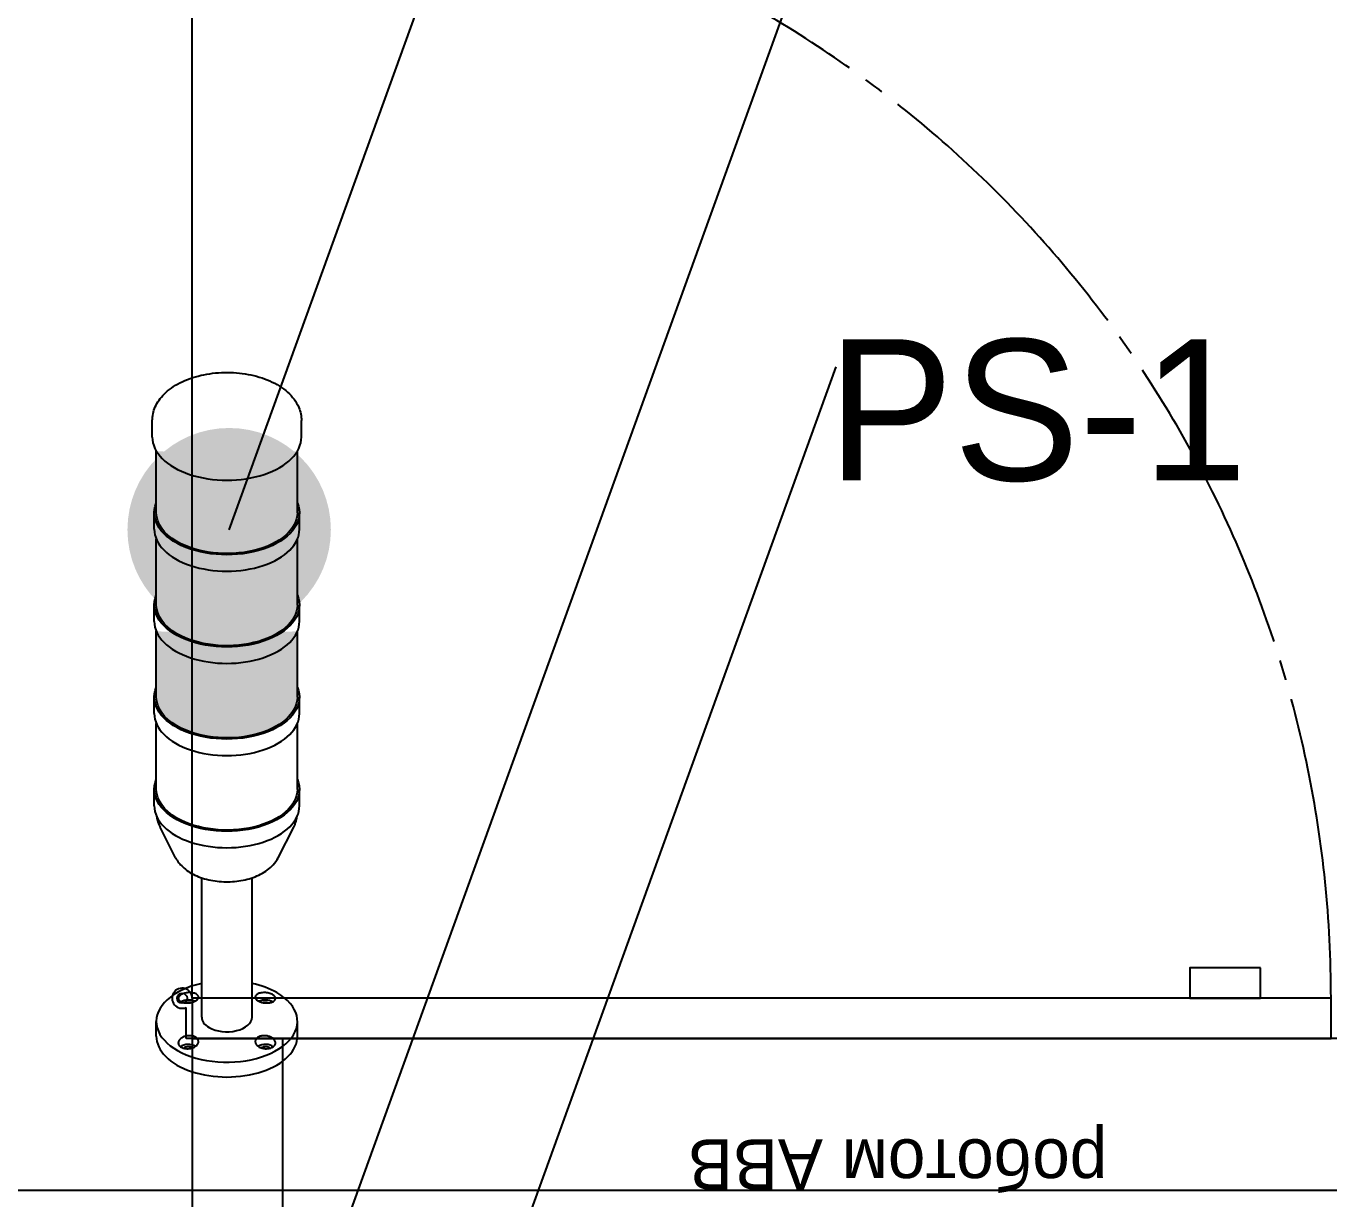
# Model space of a CAD drawing. Header units: millimetres. Extents: x -383313 to -161684, y -117025 to 99224.
# Drawn here: x -330943 to -330297, y 34112 to 34694 of the extents above; entities that cross this region are included whole.
import ezdxf
from ezdxf.enums import TextEntityAlignment as Align

# ---------------------------------------------------------------- set-up
doc = ezdxf.new("R2010")
doc.units = ezdxf.units.MM
doc.header["$MEASUREMENT"] = 0
doc.linetypes.add('ESKD_shtrihpunktir', pattern=[18, 15, -1, 1, -1])
doc.layers.get('Defpoints').update_dxf_attribs({"color": 31})
for name, color, linetype in [('001__КОНСТРУКТИВ__размеры внутр.', 7, 'Continuous'), ('PV-2BB', 7, 'Continuous'), ('Робот', 30, 'Continuous')]:
    doc.layers.add(name, color=color, linetype=linetype)
doc.styles.add('PSTUDIO', font='arial.ttf')
doc.dimstyles.new('PS_TICK', dxfattribs={"dimscale": 100, "dimtxt": 2.5, "dimasz": 1, "dimexe": 2, "dimexo": 2, "dimgap": 1, "dimtad": 1, "dimdec": 0, "dimzin": 0, "dimdsep": 46, "dimtxsty": 'PSTUDIO', "dimblk": 'ARCHTICK', "dimcen": 2, "dimdle": 1.5, "dimse1": 1, "dimse2": 1, "dimadec": 0, "dimazin": 0, "dimtfac": 1, "dimtdec": 0, "dimtix": 1, "dimtmove": 1, "dimatfit": 3, "dimldrblk": 'ARCHTICK', "dimfxl": 1, "dimtolj": 1, "dimtzin": 0, "dimarcsym": 0})

# ---------------------------------------------------------------- blocks, each defined once
blk = doc.blocks.new('oijrgoirg')
h = blk.add_hatch(color=256)
h.dxf.hatch_style = 1
h.paths.add_polyline_path([(-222100.67, 23328.36, 1), (-221999.75, 23328.36, 1)])
blk.add_line((-222050.21, 23328.36), (-221769.16, 24106.01))
blk = doc.blocks.new('Шкаф управления роботом ABB')
at = {"layer": 'Робот'}
for p, q in [((305, -230), (305, -630)), ((350, -630), (353, -630)), ((353, -630), (353, -645.42)), ((350, -650), (350, -1215))]:
    blk.add_line(p, q, dxfattribs=at)
for points in [[(-350, -630), (350, -630), (350, -230), (-350, -230)], [(-215, -650), (350, -650), (350, -630), (-215, -630)], [(-180, -665), (-145, -665), (-145, -650), (-180, -650)]]:
    blk.add_lwpolyline(points, close=True, dxfattribs=at)
blk.add_circle((355, -650), 2.5, dxfattribs=at)
blk.add_arc((355, -650), 5, 180, 113.57818, dxfattribs=at)
at = {"layer": 'Робот', "linetype": 'ESKD_shtrihpunktir', "ltscale": 10}
blk.add_arc((350, -650), 565, 180, 270, dxfattribs=at)
at = {"layer": 'Робот'}
blk.add_text('роботом ABB', height=25, dxfattribs=at).set_placement((0, -580), align=Align.CENTER)
blk = doc.blocks.new('Робот ABB IRB660_3.15 (сверху)')
at = {"layer": 'Робот'}
blk.add_circle((0, 0), 3150, dxfattribs=at)
blk = doc.blocks.new('_ArchTick')
at = {"color": 0, "linetype": 'ByBlock', "const_width": 0.15}
blk.add_lwpolyline([(-0.5, -0.5), (0.5, 0.5)], dxfattribs=at)
blk = doc.blocks.new('*D239')
at = {"layer": '001__КОНСТРУКТИВ__размеры внутр.', "color": 0, "lineweight": -2, "ltscale": 100, "transparency": 16777216}
for p, q in [((-331130.14, 34066.4), (-331130.14, 34936.09)), ((-329729.13, 34886.09), (-331330.14, 34886.09)), ((-329892.82, 34116.4), (-331330.14, 34116.4))]:
    blk.add_line(p, q, dxfattribs=at)
at = {"layer": 'Defpoints', "color": 0, "ltscale": 100, "transparency": 16777216}
for p in [(-331130.14, 34886.09), (-329729.13, 34886.09), (-329892.82, 34116.4)]:
    blk.add_point(p, dxfattribs=at)
at = {"layer": '001__КОНСТРУКТИВ__размеры внутр.', "color": 0, "lineweight": -2, "ltscale": 100, "transparency": 16777216, "xscale": 100, "yscale": 100, "zscale": 100}
for p, rotation in [((-331130.14, 34886.09), 90), ((-331130.14, 34116.4), 270)]:
    blk.add_blockref('_ArchTick', p, dxfattribs=dict(at, rotation=rotation))
at = {"layer": '001__КОНСТРУКТИВ__размеры внутр.', "color": 0, "ltscale": 100, "transparency": 16777216, "insert": (-331201.2, 34501.25), "char_height": 100, "attachment_point": 5, "rotation": 90, "style": 'PSTUDIO'}
blk.add_mtext('\\A1;770', dxfattribs=at)
blk = doc.blocks.new('A$Cc3ea1a44')
h = blk.add_hatch(color=3)
h.dxf.hatch_style = 1
edge = h.paths.add_edge_path()
edge.add_ellipse((0, 279.85), major_axis=(35, 0), ratio=0.57735, start_angle=225, end_angle=360)
edge.add_line((35, 279.85), (35, 310.48))
edge.add_ellipse((0, 317.41), major_axis=(-37, 0), ratio=0.57735, start_angle=18.92464, end_angle=161.07536, ccw=False)
edge.add_line((-35, 310.48), (-35, 279.85))
edge.add_ellipse((0, 279.85), major_axis=(-35, 0), ratio=0.57735, start_angle=360, end_angle=405)
h = blk.add_hatch(color=2)
h.dxf.hatch_style = 1
edge = h.paths.add_edge_path()
edge.add_ellipse((0, 234.13), major_axis=(35, 0), ratio=0.57735, start_angle=225, end_angle=360)
edge.add_line((35, 234.13), (35, 266.82))
edge.add_ellipse((0, 271.69), major_axis=(-36, 0), ratio=0.57735, start_angle=13.5362, end_angle=166.4638, ccw=False)
edge.add_line((-35, 266.82), (-35, 234.13))
edge.add_ellipse((0, 234.13), major_axis=(-35, 0), ratio=0.57735, start_angle=360, end_angle=405)
h = blk.add_hatch(color=1)
h.dxf.hatch_style = 1
edge = h.paths.add_edge_path()
edge.add_ellipse((0, 225.96), major_axis=(-36, 0), ratio=0.57735, start_angle=13.5362, end_angle=166.4638, ccw=False)
edge.add_line((-35, 221.1), (-35, 188.41))
edge.add_ellipse((0, 188.41), major_axis=(-35, 0), ratio=0.57735, start_angle=360, end_angle=405)
edge.add_ellipse((0, 188.41), major_axis=(35, 0), ratio=0.57735, start_angle=225, end_angle=360)
edge.add_line((35, 188.41), (35, 221.1))
at = {"layer": 'PV-2BB', "extrusion": (0, 0.816497, 0.57735)}
for p, q in [((-37, 317.41), (-37, 325.58)), ((37, 317.41), (37, 325.58)), ((-35, 279.85), (-35, 310.48)), ((35, 279.85), (35, 310.48)), ((-36, 271.69), (-36, 279.85)), ((36, 271.69), (36, 279.85)), ((-35, 234.13), (-35, 266.82)), ((35, 234.13), (35, 266.82)), ((-36, 225.96), (-36, 234.13)), ((36, 225.96), (36, 234.13)), ((-35, 188.41), (-35, 221.1)), ((35, 188.41), (35, 221.1)), ((-36, 180.24), (-36, 188.41)), ((36, 180.24), (36, 188.41)), ((-35, 142.68), (-35, 175.38)), ((35, 142.68), (35, 175.38)), ((-36, 134.52), (-36, 142.68)), ((36, 134.52), (36, 142.68)), ((-25.43, 108.77), (-33.16, 123.91)), ((25.43, 108.77), (33.16, 123.91)), ((-12.5, 29.66), (-12.5, 98.8)), ((12.5, 29.66), (12.5, 98.8)), ((-35, 20.21), (-35, 27.56)), ((35, 20.21), (35, 27.56))]:
    blk.add_line(p, q, dxfattribs=at)
at = {"layer": 'PV-2BB'}
for centre, major_axis, start_param, end_param in [((0, 317.41), (-37, 0), 0, 3.141593), ((0, 271.69), (-36, 0), 0, 3.141593), ((0, 225.96), (-36, 0), 0, 3.141593), ((0, 180.24), (-36, 0), 0, 3.141593), ((0, 134.52), (-36, 0), 0, 3.141593), ((0, 27.56), (-35, 0), -1.205589, 3.926991), ((0, 27.56), (-35, 0), -2.356194, -1.936004), ((-19.09, 35.31), (-5, 0), -2.254427, -0.754797), ((-19.09, 35.31), (-3, 0), -1.975491, -0.99309), ((19.09, 35.31), (-5, 0), -2.386796, -0.887165), ((19.09, 35.31), (-3, 0), -2.148503, -1.166102), ((0, 29.66), (-12.5, 0), 0, 0.785398), ((0, 29.66), (12.5, 0), -2.356194, 0), ((0, 20.21), (-35, 0), 0, 3.141593), ((-19.09, 13.27), (-5, 0), -2.356194, -0.661995), ((-19.09, 13.27), (-3, 0), -2.36661, -0.638339), ((-19.09, 13.27), (-5, 0), -2.380764, -2.356194), ((19.09, 13.27), (-5, 0), -0.785398, -0.760829), ((19.09, 13.27), (-5, 0), -2.479598, -0.785398), ((19.09, 13.27), (-3, 0), -2.503253, -0.774983)]:
    blk.add_ellipse(centre, major_axis=major_axis, ratio=0.57735, start_param=start_param, end_param=end_param, dxfattribs=at)
at = {"layer": 'PV-2BB', "extrusion": (1.66533e-16, -3.33067e-16, -1)}
blk.add_ellipse((0, 279.85), major_axis=(36, 0), ratio=0.57735, start_param=-0.236251, end_param=3.377844, dxfattribs=at)
at = {"layer": 'PV-2BB', "extrusion": (3.39254e-16, -3.88578e-16, -1)}
blk.add_ellipse((0, 279.85), major_axis=(-35, 0), ratio=0.57735, start_param=-0.785398, end_param=0, dxfattribs=at)
at = {"layer": 'PV-2BB', "extrusion": (2.06184e-16, 3.33067e-16, -1)}
blk.add_ellipse((0, 279.85), major_axis=(35, 0), ratio=0.57735, start_param=0, end_param=2.356194, dxfattribs=at)
at = {"layer": 'PV-2BB', "extrusion": (1.879e-16, -2.22045e-16, -1)}
for centre in [(0, 234.13), (0, 188.41)]:
    blk.add_ellipse(centre, major_axis=(36, 0), ratio=0.57735, start_param=-0.236251, end_param=3.377844, dxfattribs=at)
at = {"layer": 'PV-2BB', "extrusion": (3.06858e-16, 5.55112e-17, -1)}
for centre in [(0, 234.13), (0, 188.41)]:
    blk.add_ellipse(centre, major_axis=(-35, 0), ratio=0.57735, start_param=-0.785398, end_param=0, dxfattribs=at)
at = {"layer": 'PV-2BB', "extrusion": (9.78054e-17, -5.55112e-17, -1)}
for centre in [(0, 234.13), (0, 188.41)]:
    blk.add_ellipse(centre, major_axis=(35, 0), ratio=0.57735, start_param=0, end_param=2.356194, dxfattribs=at)
at = {"layer": 'PV-2BB', "extrusion": (9.67781e-17, -3.33067e-16, -1)}
blk.add_ellipse((0, 142.68), major_axis=(36, 0), ratio=0.57735, start_param=-0.236251, end_param=3.377844, dxfattribs=at)
at = {"layer": 'PV-2BB', "extrusion": (2.22045e-16, -5.55112e-16, -1)}
blk.add_ellipse((0, 142.68), major_axis=(-35, 0), ratio=0.57735, start_param=-0.785398, end_param=0, dxfattribs=at)
at = {"layer": 'PV-2BB', "extrusion": (1.26883e-16, -2.77556e-16, -1)}
blk.add_ellipse((0, 142.68), major_axis=(35, 0), ratio=0.57735, start_param=0, end_param=2.356194, dxfattribs=at)
at = {"layer": 'PV-2BB'}
for points, knots in [([(-37, 325.58), (-37, 327.91), (-36.48, 330.24), (-34.52, 334.73), (-33, 336.85), (-28.96, 340.92), (-26.3, 342.77), (-20.13, 345.94), (-16.57, 347.19), (-9.05, 348.92), (-5.11, 349.39), (2.79, 349.54), (6.74, 349.22), (14.33, 347.82), (17.97, 346.74), (24.62, 343.79), (27.63, 341.94), (32.51, 337.53), (34.45, 335), (36.52, 330.06), (37, 327.82), (37, 325.58)], [3.926991, 3.926991, 3.926991, 3.926991, 4.174896, 4.174896, 4.447559, 4.447559, 4.771689, 4.771689, 5.119313, 5.119313, 5.464526, 5.464526, 5.80709, 5.80709, 6.151475, 6.151475, 6.499462, 6.499462, 6.830345, 6.830345, 7.068583, 7.068583, 7.068583, 7.068583]), ([(-34.87, 129.35), (-34.82, 128.99), (-34.76, 128.64), (-34.59, 127.78), (-34.47, 127.28), (-34.17, 126.29), (-34, 125.8), (-33.61, 124.84), (-33.39, 124.37), (-33.16, 123.91)], [2.4313284, 2.4313284, 2.4313284, 2.4313284, 2.4708971, 2.4708971, 2.5282484, 2.5282484, 2.5855997, 2.5855997, 2.642951, 2.642951, 2.642951, 2.642951]), ([(33.16, 123.91), (33.39, 124.37), (33.61, 124.84), (34, 125.8), (34.17, 126.29), (34.47, 127.28), (34.59, 127.78), (34.76, 128.64), (34.82, 128.99), (34.87, 129.35)], [5.2110306, 5.2110306, 5.2110306, 5.2110306, 5.2683819, 5.2683819, 5.3257332, 5.3257332, 5.3830845, 5.3830845, 5.4226532, 5.4226532, 5.4226532, 5.4226532]), ([(-25.43, 108.77), (-24.54, 107.03), (-23.32, 105.5), (-20.17, 102.56), (-18.14, 101.24), (-13.46, 99.02), (-10.79, 98.16), (-5.21, 97.05), (-2.31, 96.8), (3.45, 96.88), (6.3, 97.21), (11.78, 98.46), (14.39, 99.38), (19.14, 101.84), (21.27, 103.38), (23.95, 106.34), (24.78, 107.5), (25.43, 108.77)], [2.642951, 2.642951, 2.642951, 2.642951, 2.909561, 2.909561, 3.237204, 3.237204, 3.595472, 3.595472, 3.950746, 3.950746, 4.303251, 4.303251, 4.659222, 4.659222, 5.016513, 5.016513, 5.211031, 5.211031, 5.211031, 5.211031]), ([(-14.96, 41), (-14.81, 40.89), (-14.67, 40.77), (-14.42, 40.52), (-14.32, 40.39), (-14.18, 40.11), (-14.13, 39.96), (-14.08, 39.68), (-14.09, 39.53), (-14.14, 39.25), (-14.19, 39.11), (-14.34, 38.82), (-14.44, 38.67), (-14.69, 38.39), (-14.84, 38.25), (-15.18, 37.99), (-15.36, 37.86), (-15.75, 37.64), (-15.97, 37.53), (-16.44, 37.32), (-16.7, 37.23), (-17.23, 37.06), (-17.51, 36.99), (-18.07, 36.87), (-18.35, 36.82), (-18.9, 36.76), (-19.18, 36.73), (-19.76, 36.71), (-20.06, 36.71), (-20.63, 36.75), (-20.91, 36.78), (-21.43, 36.87), (-21.68, 36.92), (-22.2, 37.07), (-22.48, 37.17), (-22.99, 37.41), (-23.21, 37.55), (-23.59, 37.86), (-23.74, 38.02), (-23.97, 38.37), (-24.04, 38.56), (-24.1, 38.92), (-24.1, 39.11), (-24.01, 39.49), (-23.92, 39.69), (-23.67, 40.06), (-23.5, 40.25), (-23.11, 40.59), (-22.88, 40.76), (-22.38, 41.04), (-22.09, 41.18), (-21.47, 41.42), (-21.14, 41.53), (-20.44, 41.7), (-20.07, 41.76), (-19.34, 41.85), (-18.98, 41.88), (-18.27, 41.88), (-17.92, 41.87), (-17.21, 41.79), (-16.87, 41.73), (-16.23, 41.58), (-15.93, 41.48), (-15.4, 41.26), (-15.16, 41.13), (-14.96, 41)], [0, 0, 0, 0, 0.831877, 0.831877, 1.663754, 1.663754, 2.495631, 2.495631, 3.327509, 3.327509, 4.152826, 4.152826, 4.978143, 4.978143, 5.80346, 5.80346, 6.628777, 6.628777, 7.454094, 7.454094, 8.279411, 8.279411, 9.104728, 9.104728, 9.930045, 9.930045, 10.761922, 10.761922, 11.593799, 11.593799, 12.425676, 12.425676, 13.257554, 13.257554, 14.32243, 14.32243, 15.387306, 15.387306, 16.452182, 16.452182, 17.517058, 17.517058, 18.577978, 18.577978, 19.638898, 19.638898, 20.699818, 20.699818, 21.760738, 21.760738, 22.821658, 22.821658, 23.882578, 23.882578, 24.943498, 24.943498, 26.004418, 26.004418, 27.069294, 27.069294, 28.134171, 28.134171, 29.199047, 29.199047, 30.263923, 30.263923, 30.263923, 30.263923]), ([(21.91, 36.98), (21.68, 36.92), (21.43, 36.87), (20.91, 36.78), (20.63, 36.75), (20.06, 36.71), (19.76, 36.71), (19.18, 36.73), (18.9, 36.76), (18.35, 36.82), (18.07, 36.87), (17.51, 36.99), (17.23, 37.06), (16.7, 37.23), (16.44, 37.32), (15.97, 37.53), (15.75, 37.64), (15.36, 37.86), (15.18, 37.99), (14.84, 38.25), (14.69, 38.39), (14.44, 38.67), (14.34, 38.82), (14.19, 39.11), (14.14, 39.25), (14.09, 39.53), (14.08, 39.68), (14.13, 39.96), (14.18, 40.11), (14.32, 40.39), (14.42, 40.52), (14.67, 40.77), (14.81, 40.89), (15.16, 41.13), (15.4, 41.26), (15.93, 41.48), (16.23, 41.58), (16.87, 41.73), (17.21, 41.79), (17.92, 41.87), (18.27, 41.88), (18.98, 41.88), (19.34, 41.85), (20.07, 41.76), (20.44, 41.7), (21.14, 41.53), (21.47, 41.42), (22.09, 41.18), (22.38, 41.04), (22.88, 40.76), (23.11, 40.59), (23.5, 40.25), (23.67, 40.06), (23.92, 39.69), (24.01, 39.49), (24.1, 39.11), (24.1, 38.92), (24.04, 38.56), (23.97, 38.37), (23.74, 38.02), (23.59, 37.86), (23.21, 37.55), (22.99, 37.41), (22.48, 37.17), (22.2, 37.07), (21.91, 36.98)], [0, 0, 0, 0, 0.831877, 0.831877, 1.663754, 1.663754, 2.495631, 2.495631, 3.327509, 3.327509, 4.152826, 4.152826, 4.978143, 4.978143, 5.80346, 5.80346, 6.628777, 6.628777, 7.454094, 7.454094, 8.279411, 8.279411, 9.104728, 9.104728, 9.930045, 9.930045, 10.761922, 10.761922, 11.593799, 11.593799, 12.425676, 12.425676, 13.257554, 13.257554, 14.32243, 14.32243, 15.387306, 15.387306, 16.452182, 16.452182, 17.517058, 17.517058, 18.577978, 18.577978, 19.638898, 19.638898, 20.699818, 20.699818, 21.760738, 21.760738, 22.821658, 22.821658, 23.882578, 23.882578, 24.943498, 24.943498, 26.004418, 26.004418, 27.069294, 27.069294, 28.134171, 28.134171, 29.199047, 29.199047, 30.263923, 30.263923, 30.263923, 30.263923]), ([(-21.91, 19.71), (-21.68, 19.82), (-21.43, 19.93), (-20.91, 20.12), (-20.63, 20.21), (-20.06, 20.34), (-19.76, 20.4), (-19.18, 20.47), (-18.9, 20.49), (-18.35, 20.5), (-18.07, 20.49), (-17.51, 20.43), (-17.23, 20.39), (-16.7, 20.26), (-16.44, 20.19), (-15.97, 20), (-15.75, 19.9), (-15.36, 19.68), (-15.18, 19.55), (-14.84, 19.26), (-14.69, 19.11), (-14.44, 18.78), (-14.34, 18.6), (-14.19, 18.25), (-14.14, 18.07), (-14.09, 17.71), (-14.08, 17.53), (-14.13, 17.14), (-14.18, 16.95), (-14.32, 16.57), (-14.42, 16.38), (-14.67, 16.02), (-14.81, 15.85), (-15.16, 15.49), (-15.4, 15.3), (-15.93, 14.94), (-16.23, 14.78), (-16.87, 14.5), (-17.21, 14.38), (-17.92, 14.19), (-18.27, 14.13), (-18.98, 14.04), (-19.34, 14.02), (-20.07, 14.04), (-20.44, 14.07), (-21.14, 14.19), (-21.47, 14.28), (-22.09, 14.5), (-22.38, 14.63), (-22.88, 14.92), (-23.11, 15.08), (-23.5, 15.45), (-23.67, 15.66), (-23.92, 16.09), (-24.01, 16.31), (-24.1, 16.77), (-24.1, 17), (-24.04, 17.45), (-23.97, 17.69), (-23.74, 18.15), (-23.59, 18.37), (-23.21, 18.81), (-22.99, 19.01), (-22.48, 19.39), (-22.2, 19.56), (-21.91, 19.71)], [0, 0, 0, 0, 0.831877, 0.831877, 1.663754, 1.663754, 2.495631, 2.495631, 3.327509, 3.327509, 4.152826, 4.152826, 4.978143, 4.978143, 5.80346, 5.80346, 6.628777, 6.628777, 7.454094, 7.454094, 8.279411, 8.279411, 9.104728, 9.104728, 9.930045, 9.930045, 10.761922, 10.761922, 11.593799, 11.593799, 12.425676, 12.425676, 13.257554, 13.257554, 14.32243, 14.32243, 15.387306, 15.387306, 16.452182, 16.452182, 17.517058, 17.517058, 18.577978, 18.577978, 19.638898, 19.638898, 20.699818, 20.699818, 21.760738, 21.760738, 22.821658, 22.821658, 23.882578, 23.882578, 24.943498, 24.943498, 26.004418, 26.004418, 27.069294, 27.069294, 28.134171, 28.134171, 29.199047, 29.199047, 30.263923, 30.263923, 30.263923, 30.263923]), ([(14.96, 15.7), (14.81, 15.85), (14.67, 16.02), (14.42, 16.38), (14.32, 16.57), (14.18, 16.95), (14.13, 17.14), (14.08, 17.53), (14.09, 17.71), (14.14, 18.07), (14.19, 18.25), (14.34, 18.6), (14.44, 18.78), (14.69, 19.11), (14.84, 19.26), (15.18, 19.55), (15.36, 19.68), (15.75, 19.9), (15.97, 20), (16.44, 20.19), (16.7, 20.26), (17.23, 20.39), (17.51, 20.43), (18.07, 20.49), (18.35, 20.5), (18.9, 20.49), (19.18, 20.47), (19.76, 20.4), (20.06, 20.34), (20.63, 20.21), (20.91, 20.12), (21.43, 19.93), (21.68, 19.82), (22.2, 19.56), (22.48, 19.39), (22.99, 19.01), (23.21, 18.81), (23.59, 18.37), (23.74, 18.15), (23.97, 17.69), (24.04, 17.45), (24.1, 17), (24.1, 16.77), (24.01, 16.31), (23.92, 16.09), (23.67, 15.66), (23.5, 15.45), (23.11, 15.08), (22.88, 14.92), (22.38, 14.63), (22.09, 14.5), (21.47, 14.28), (21.14, 14.19), (20.44, 14.07), (20.07, 14.04), (19.34, 14.02), (18.98, 14.04), (18.27, 14.13), (17.92, 14.19), (17.21, 14.38), (16.87, 14.5), (16.23, 14.78), (15.93, 14.94), (15.4, 15.3), (15.16, 15.49), (14.96, 15.7)], [0, 0, 0, 0, 0.831877, 0.831877, 1.663754, 1.663754, 2.495631, 2.495631, 3.327509, 3.327509, 4.152826, 4.152826, 4.978143, 4.978143, 5.80346, 5.80346, 6.628777, 6.628777, 7.454094, 7.454094, 8.279411, 8.279411, 9.104728, 9.104728, 9.930045, 9.930045, 10.761922, 10.761922, 11.593799, 11.593799, 12.425676, 12.425676, 13.257554, 13.257554, 14.32243, 14.32243, 15.387306, 15.387306, 16.452182, 16.452182, 17.517058, 17.517058, 18.577978, 18.577978, 19.638898, 19.638898, 20.699818, 20.699818, 21.760738, 21.760738, 22.821658, 22.821658, 23.882578, 23.882578, 24.943498, 24.943498, 26.004418, 26.004418, 27.069294, 27.069294, 28.134171, 28.134171, 29.199047, 29.199047, 30.263923, 30.263923, 30.263923, 30.263923])]:
    blk.add_open_spline(points, degree=3, knots=knots, dxfattribs=at)

msp = doc.modelspace()

# ---------------------------------------------------------------- block references
for name, p in [('oijrgoirg', (-108792.39946, 11115.81701)), ('oijrgoirg', (-108772.29271, 10666.69276)), ('oijrgoirg', (-108772.29271, 10419.00176)), ('A$Cc3ea1a44', (-330843.74149, 34172.70416))]:
    msp.add_blockref(name, p)
at = {"rotation": 179.9999999999999}
msp.add_blockref('Шкаф управления роботом ABB', (-330510.95883, 33561.78155), dxfattribs=at)
at = {"layer": 'Робот', "rotation": 180}
msp.add_blockref('Робот ABB IRB660_3.15 (сверху)', (-328754.07698, 33964.72651), dxfattribs=at)

# ---------------------------------------------------------------- texts
at = {"color": 30}
msp.add_text('PS-1', height=70, dxfattribs=at).set_placement((-330441.6366, 34503.65433), align=Align.MIDDLE)

# ---------------------------------------------------------------- dimensions: what is measured, and where the dimension line sits
at = {"layer": '001__КОНСТРУКТИВ__размеры внутр.', "ltscale": 100}
dim = msp.add_linear_dim(base=(-331130.13805, 34886.08806), p1=(-329892.81534, 34116.40198), p2=(-329729.13134, 34886.08806), angle=90, dimstyle='PS_TICK', override={"dimtxt": 1, "dimexo": 0, "dimgap": 0.2, "dimdle": 0.5, "dimse1": 0, "dimse2": 0}, dxfattribs=at)
dim.commit()
dim.dimension.update_dxf_attribs({"geometry": '*D239', "text_midpoint": (-331201.19534, 34501.24502)})

doc.saveas('drawing.dxf')
